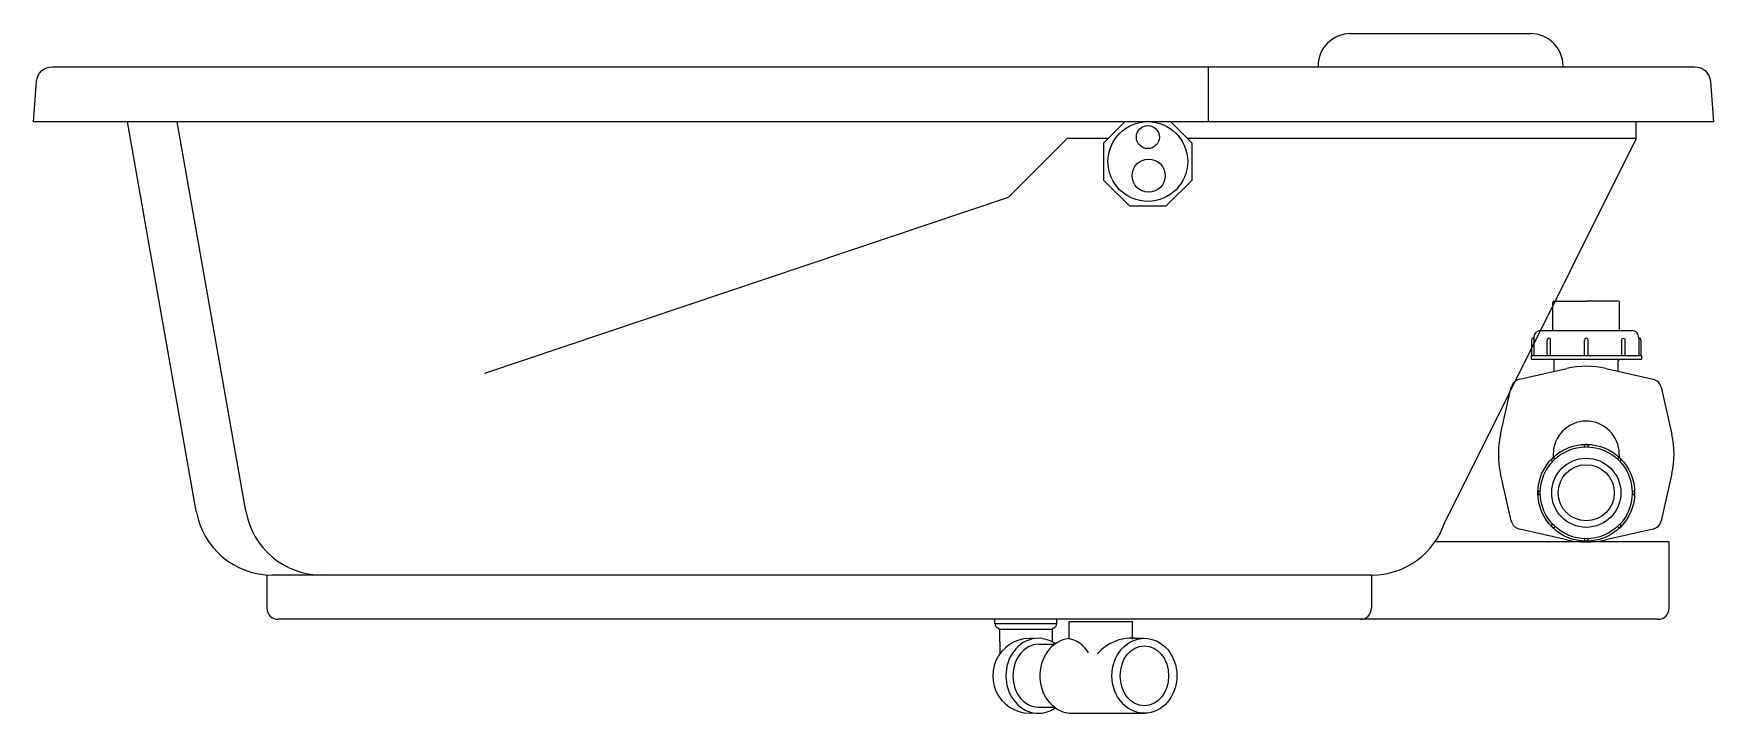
# Model space of a CAD drawing. Header units: millimetres. Extents: x -1269.68 to -1268.16, y 2203.53 to 2204.15.
import ezdxf

# ---------------------------------------------------------------- set-up
doc = ezdxf.new("R2010")
doc.units = ezdxf.units.MM
doc.header["$LTSCALE"] = 10
doc.layers.add('jacuzzi', color=1, linetype='Continuous')

msp = doc.modelspace()

# ---------------------------------------------------------------- linework, layer by layer
at = {"layer": 'jacuzzi'}
for p, q in [((-1268.4914, 2204.1524), (-1268.3287, 2204.1524)), ((-1268.6201, 2204.0724), (-1268.6201, 2204.1224)), ((-1269.536, 2203.7202), (-1269.5981, 2204.0724)), ((-1269.491, 2203.7202), (-1269.5531, 2204.0724)), ((-1268.2331, 2204.0574), (-1268.2331, 2204.0724)), ((-1268.748, 2204.0574), (-1268.8012, 2204.0042)), ((-1268.7108, 2204.0574), (-1268.748, 2204.0574)), ((-1268.2331, 2204.0574), (-1268.639, 2204.0574)), ((-1268.2331, 2204.0574), (-1268.4059, 2203.711)), ((-1268.8012, 2204.0042), (-1269.275, 2203.8448)), ((-1268.3076, 2203.9102), (-1268.2782, 2203.9102)), ((-1268.2489, 2203.9102), (-1268.2782, 2203.9102)), ((-1268.3083, 2203.8837), (-1268.3083, 2203.9094)), ((-1268.2481, 2203.8837), (-1268.2481, 2203.9094)), ((-1268.3194, 2203.8837), (-1268.2368, 2203.8837)), ((-1268.3277, 2203.8753), (-1268.3277, 2203.8611)), ((-1268.3262, 2203.8768), (-1268.3261, 2203.8768)), ((-1268.3257, 2203.8774), (-1268.3257, 2203.8619)), ((-1268.3135, 2203.8611), (-1268.3135, 2203.8751)), ((-1268.3105, 2203.8611), (-1268.3105, 2203.8751)), ((-1268.2799, 2203.8611), (-1268.2799, 2203.8751)), ((-1268.2766, 2203.8611), (-1268.2766, 2203.8751)), ((-1268.246, 2203.8611), (-1268.246, 2203.8751)), ((-1268.243, 2203.8611), (-1268.243, 2203.8751)), ((-1268.2307, 2203.8774), (-1268.2307, 2203.8619)), ((-1268.2302, 2203.8768), (-1268.2303, 2203.8768)), ((-1268.2287, 2203.8753), (-1268.2287, 2203.8611)), ((-1268.3387, 2203.8397), (-1268.2958, 2203.8494)), ((-1268.3282, 2203.8611), (-1268.3282, 2203.8578)), ((-1268.3282, 2203.8611), (-1268.2282, 2203.8611)), ((-1268.3282, 2203.8578), (-1268.2282, 2203.8578)), ((-1268.3072, 2203.8468), (-1268.3072, 2203.8562)), ((-1268.2606, 2203.8494), (-1268.2177, 2203.8397)), ((-1268.2493, 2203.8468), (-1268.2493, 2203.8562)), ((-1268.2282, 2203.8611), (-1268.2282, 2203.8578)), ((-1268.3557, 2203.7895), (-1268.346, 2203.8324)), ((-1268.2104, 2203.8324), (-1268.2007, 2203.7895)), ((-1268.308, 2203.7719), (-1268.308, 2203.769)), ((-1268.2484, 2203.7719), (-1268.2484, 2203.769)), ((-1268.346, 2203.7114), (-1268.3557, 2203.7543)), ((-1268.2007, 2203.7543), (-1268.2104, 2203.7114)), ((-1268.2958, 2203.6943), (-1268.3387, 2203.7041)), ((-1268.2177, 2203.7041), (-1268.2606, 2203.6943)), ((-1268.2032, 2203.6924), (-1268.4152, 2203.6924)), ((-1268.2032, 2203.6324), (-1268.2032, 2203.6924)), ((-1269.472, 2203.6624), (-1269.472, 2203.6324)), ((-1268.4726, 2203.6624), (-1269.4671, 2203.6624)), ((-1268.4726, 2203.6624), (-1268.4726, 2203.6324)), ((-1268.7573, 2203.6224), (-1269.462, 2203.6224)), ((-1268.8133, 2203.6183), (-1268.8133, 2203.6224)), ((-1268.2132, 2203.6224), (-1268.7573, 2203.6224)), ((-1268.7573, 2203.6183), (-1268.7573, 2203.6224)), ((-1268.7573, 2203.6183), (-1268.8133, 2203.6183)), ((-1268.809, 2203.6131), (-1268.8088, 2203.5912)), ((-1268.7615, 2203.6131), (-1268.809, 2203.6131)), ((-1268.7615, 2203.6131), (-1268.7616, 2203.6021)), ((-1268.7463, 2203.6203), (-1268.7463, 2203.6043)), ((-1268.7463, 2203.6203), (-1268.6892, 2203.6203)), ((-1268.7463, 2203.6203), (-1268.6892, 2203.6203)), ((-1268.6892, 2203.6203), (-1268.6892, 2203.6044)), ((-1268.774, 2203.5998), (-1268.7689, 2203.5998)), ((-1268.7689, 2203.5998), (-1268.7592, 2203.5998)), ((-1268.6871, 2203.6052), (-1268.678, 2203.6052)), ((-1268.774, 2203.5428), (-1268.7689, 2203.5428)), ((-1268.7689, 2203.5428), (-1268.7592, 2203.5428)), ((-1268.7433, 2203.5374), (-1268.678, 2203.5374)), ((-1268.6856, 2203.5374), (-1268.678, 2203.5374))]:
    msp.add_line(p, q, dxfattribs=at)
msp.add_lwpolyline([(-1268.1801, 2204.1224, -0.39283), (-1268.1659, 2204.1091), (-1268.1632, 2204.0724), (-1269.6831, 2204.0724), (-1269.6804, 2204.1091, -0.39283), (-1269.6662, 2204.1224)], format="xyb", close=True, dxfattribs=at)
msp.add_lwpolyline([(-1268.696, 2204.0722), (-1268.715, 2204.0532), (-1268.715, 2204.0199), (-1268.6915, 2203.9964), (-1268.6583, 2203.9964), (-1268.6348, 2204.0199), (-1268.6348, 2204.0532), (-1268.6538, 2204.0722)], dxfattribs=at)
for centre, radius in [((-1268.6749, 2204.0366), 0.0361), ((-1268.6749, 2204.0587), 0.0104), ((-1268.6742, 2204.0238), 0.015), ((-1268.2782, 2203.7369), 0.0438), ((-1268.2782, 2203.7369), 0.0416), ((-1268.2782, 2203.7369), 0.0313), ((-1268.2782, 2203.7369), 0.0254)]:
    msp.add_circle(centre, radius, dxfattribs=at)
for centre, radius, start, end in [((-1268.4914, 2204.1229), 0.0295, 90, 180), ((-1268.3287, 2204.1229), 0.0295, 0, 90), ((-1268.3076, 2203.9094), 0.000762, 90, 180), ((-1268.2489, 2203.9094), 0.000762, 0, 90), ((-1268.3194, 2203.8774), 0.0063, 90, 180), ((-1268.237, 2203.8774), 0.0063, 0, 90), ((-1268.3262, 2203.8753), 0.0015, 90, 180), ((-1268.3261, 2203.8772), 0.0004, 270, 0), ((-1268.2782, 2203.8751), 0.00165, 0, 180), ((-1268.2303, 2203.8772), 0.0004, 180, 270), ((-1268.2302, 2203.8753), 0.0015, 0, 90), ((-1268.3264, 2203.8617), 0.000684, 272.0095, 9.8027), ((-1268.3087, 2203.8562), 0.00152, 0, 90), ((-1268.2782, 2203.7719), 0.0795, 77.2042, 102.7958), ((-1268.2477, 2203.8562), 0.00152, 90, 180), ((-1268.23, 2203.8617), 0.000684, 170.1973, 267.9905), ((-1268.3366, 2203.8302), 0.00965, 102.7958, 167.2042), ((-1268.2198, 2203.8302), 0.00965, 12.7958, 77.2042), ((-1268.2782, 2203.7719), 0.0795, 167.2042, 192.7958), ((-1268.2782, 2203.7719), 0.0298, 0, 180), ((-1268.2782, 2203.7719), 0.0795, 347.2042, 12.7958), ((-1268.2803, 2203.7789), 0.0004, 272.7869, 4.1886), ((-1268.2782, 2203.7791), 0.00165, 355.8114, 184.1886), ((-1268.2762, 2203.7789), 0.0004, 175.8114, 267.2131), ((-1268.308, 2203.7667), 0.00165, 40.8114, 229.1886), ((-1268.3094, 2203.7652), 0.0004, 317.7869, 49.1886), ((-1268.3065, 2203.7681), 0.0004, 220.8114, 312.2131), ((-1268.25, 2203.7681), 0.0004, 227.7869, 319.1886), ((-1268.2484, 2203.7667), 0.00165, 310.8114, 139.1886), ((-1268.2471, 2203.7652), 0.0004, 130.8114, 222.2131), ((-1268.3204, 2203.7369), 0.00165, 85.8114, 274.1886), ((-1268.3202, 2203.739), 0.0004, 265.8114, 357.2131), ((-1268.3202, 2203.7349), 0.0004, 2.7869, 94.1886), ((-1268.2362, 2203.739), 0.0004, 182.7869, 274.1886), ((-1268.2362, 2203.7349), 0.0004, 85.8114, 177.2131), ((-1268.2361, 2203.7369), 0.00165, 265.8114, 94.1886), ((-1269.4671, 2203.7324), 0.07, 190, 270), ((-1269.4221, 2203.7324), 0.07, 190, 270), ((-1268.4726, 2203.7324), 0.07, 270, 342.235), ((-1268.3366, 2203.7135), 0.00965, 192.7958, 257.2042), ((-1268.308, 2203.7071), 0.00165, 130.8114, 319.1886), ((-1268.3094, 2203.7087), 0.0004, 310.8114, 42.2131), ((-1268.3065, 2203.7058), 0.0004, 47.7869, 139.1886), ((-1268.25, 2203.7058), 0.0004, 40.8114, 132.2131), ((-1268.2484, 2203.7071), 0.00165, 220.8114, 49.1886), ((-1268.2471, 2203.7087), 0.0004, 137.7869, 229.1886), ((-1268.2198, 2203.7135), 0.00965, 282.7958, 347.2042), ((-1268.2782, 2203.7719), 0.0795, 257.2042, 282.7958), ((-1268.2803, 2203.6949), 0.0004, 355.8114, 87.2131), ((-1268.2782, 2203.6948), 0.00165, 175.8114, 4.1886), ((-1268.2762, 2203.6949), 0.0004, 92.7869, 184.1886), ((-1269.462, 2203.6324), 0.01, 180, 270), ((-1268.4826, 2203.6324), 0.01, 270, 0), ((-1268.2132, 2203.6324), 0.01, 270, 0), ((-1268.8094, 2203.6183), 0.0039, 180, 257.8805), ((-1268.8105, 2203.613), 0.0015, 0.5, 77.8805), ((-1268.76, 2203.613), 0.0015, 102.1195, 179.5), ((-1268.7612, 2203.6183), 0.0039, 282.1195, 0), ((-1268.7814, 2203.5713), 0.0339, 83.247, 276.753), ((-1268.7524, 2203.5779), 0.0278, 30.9126, 77.4645), ((-1268.6898, 2203.5646), 0.0407, 86.2144, 138.9882)]:
    msp.add_arc(centre, radius, start, end, dxfattribs=at)
for centre, major_axis, ratio, start_param, end_param in [((-1268.312, 2203.8751), (0, 0.00165), 0.913483, 4.712389, 7.853982), ((-1268.774, 2203.5713), (0, -0.0339), 0.865498, 2.591089, 6.833689), ((-1268.774, 2203.5713), (0, -0.0285), 0.806411, 3.141593, 6.283185), ((-1268.7433, 2203.5713), (0, -0.0339), 0.865498, 3.246008, 6.283185)]:
    msp.add_ellipse(centre, major_axis=major_axis, ratio=ratio, start_param=start_param, end_param=end_param, dxfattribs=at)
at = {"layer": 'jacuzzi', "extrusion": (0, 0, -1)}
msp.add_ellipse((-1268.2445, 2203.8751), major_axis=(0, 0.00165), ratio=0.913483, start_param=-1.570796, end_param=1.570796, dxfattribs=at)
at = {"layer": 'jacuzzi'}
for major_axis, ratio in [((0, -0.0339), 0.865498), ((0, -0.0272), 0.806411)]:
    msp.add_ellipse((-1268.678, 2203.5713), major_axis=major_axis, ratio=ratio, dxfattribs=at)

doc.saveas('drawing.dxf')
